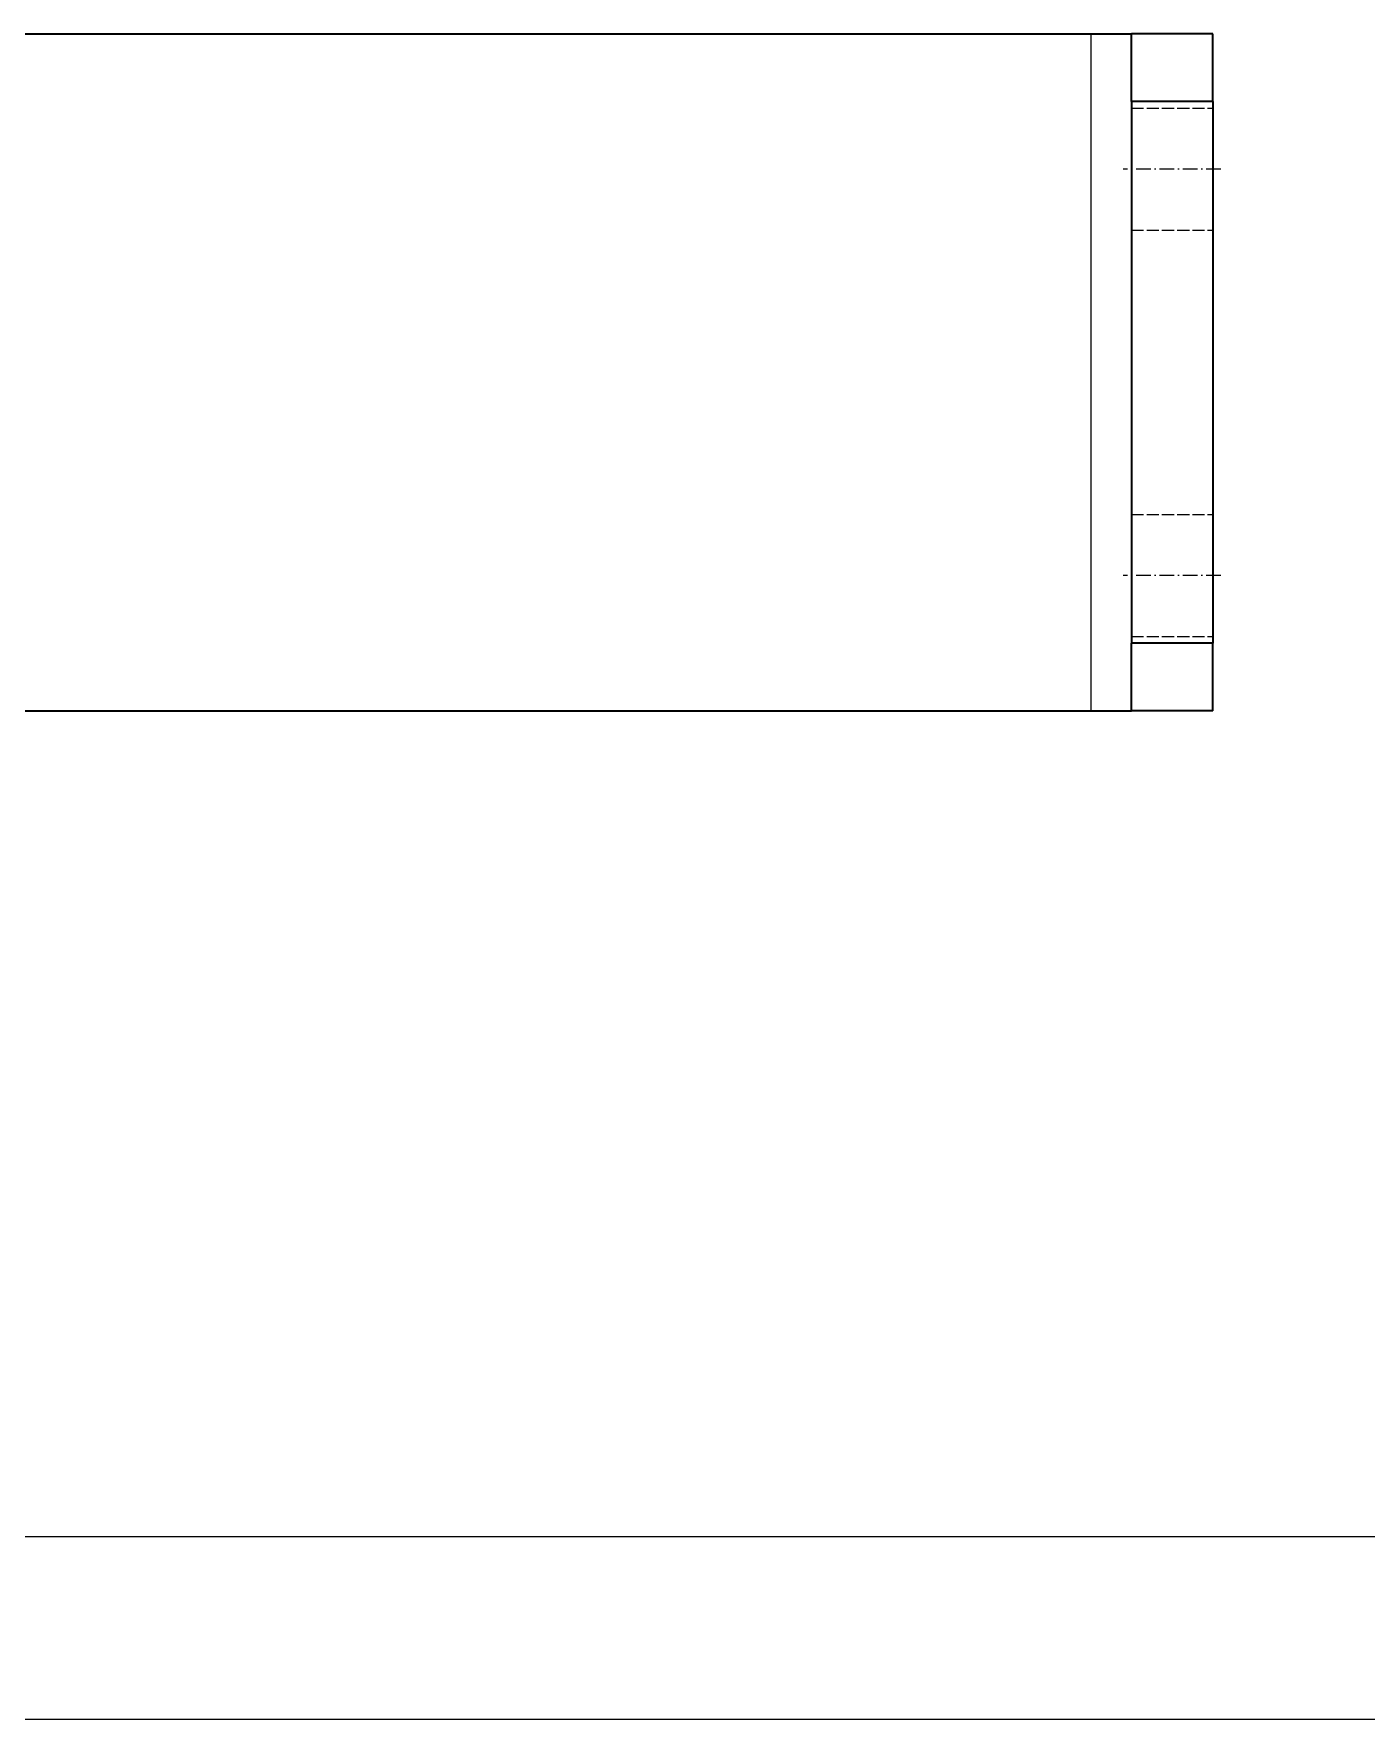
# Model space of a CAD drawing. Header units: millimetres. Extents: x 1333 to 38145, y -42879 to -3789.
# Drawn here: x 20534.8 to 20633.1, y -4435.8 to -4311.3 of the extents above; entities that cross this region are included whole.
import ezdxf

# ---------------------------------------------------------------- set-up
doc = ezdxf.new("R2010")
doc.units = ezdxf.units.MM
doc.header["$LTSCALE"] = 0.5
for name, pattern in [('AM_ISO02W050x2', [3.75, 3, -0.75]), ('AM_ISO08W050x2', [9, 6, -0.75, 1.5, -0.75]), ('DASHDOT', [18.5, 12, -3, 0.5, -3]), ('DASHED', [15, 12, -3])]:
    doc.linetypes.add(name, pattern=pattern)
for name, color, linetype, lineweight in [('中心线', 2, 'AM_ISO08W050x2', 18), ('图框', 7, 'Continuous', 18), ('粗实线', 7, 'Continuous', 35), ('虚线', 1, 'AM_ISO02W050x2', 18)]:
    doc.layers.add(name, color=color, linetype=linetype, lineweight=lineweight)
doc.layers.add('打印-禁用', color=7, linetype='Continuous', lineweight=15, plot=False)

# ---------------------------------------------------------------- blocks, each defined once
blk = doc.blocks.new('GZDEH零件A3图框V01版')
at = {"layer": '图框', "linetype": 'Continuous'}
blk.add_line((2882.49, -1832.96), (3272.49, -1832.96), dxfattribs=at)
at = {"layer": '打印-禁用', "linetype": 'Continuous'}
blk.add_line((2857.49, -1846.46), (3277.49, -1846.46), dxfattribs=at)
blk = doc.blocks.new('DEH A3')
at = {"layer": '图框'}
blk.add_blockref('GZDEH零件A3图框V01版', (-2857.49, 1846.46), dxfattribs=at)

msp = doc.modelspace()

# ---------------------------------------------------------------- linework, layer by layer
at = {"color": 7, "lineweight": 13}
msp.add_line((20612.811, -4311.311), (20612.811, -4361.311), dxfattribs=at)
at = {"layer": '中心线', "linetype": 'DASHDOT', "lineweight": 13, "ltscale": 0.180015}
for p, q in [((20622.411, -4321.311), (20615.211, -4321.311)), ((20622.411, -4351.311), (20615.211, -4351.311))]:
    msp.add_line(p, q, dxfattribs=at)
at = {"layer": '粗实线', "lineweight": 35}
for p, q in [((20529.223, -4311.311), (20612.811, -4311.311)), ((20615.811, -4316.311), (20615.811, -4356.311)), ((20621.811, -4316.311), (20621.811, -4356.311)), ((20529.223, -4361.311), (20612.811, -4361.311))]:
    msp.add_line(p, q, dxfattribs=at)
at = {"layer": '粗实线', "lineweight": 35, "ltscale": 0.075}
for p, q in [((20612.811, -4311.311), (20615.811, -4311.311)), ((20612.811, -4361.311), (20615.811, -4361.311))]:
    msp.add_line(p, q, dxfattribs=at)
at = {"layer": '粗实线', "lineweight": 35, "ltscale": 0.125}
for p, q in [((20615.811, -4316.311), (20615.811, -4311.311)), ((20621.811, -4316.311), (20621.811, -4311.311)), ((20615.811, -4361.311), (20615.811, -4356.311)), ((20621.811, -4361.311), (20621.811, -4356.311))]:
    msp.add_line(p, q, dxfattribs=at)
at = {"layer": '粗实线', "lineweight": 35, "ltscale": 0.15}
for p, q in [((20621.811, -4311.311), (20615.811, -4311.311)), ((20621.811, -4316.311), (20615.811, -4316.311)), ((20621.811, -4356.311), (20615.811, -4356.311)), ((20621.811, -4361.311), (20615.811, -4361.311))]:
    msp.add_line(p, q, dxfattribs=at)
at = {"layer": '虚线', "linetype": 'DASHED', "lineweight": 13}
msp.add_line((20612.811, -4311.311), (20612.811, -4361.311), dxfattribs=at)
at = {"layer": '虚线', "linetype": 'DASHED', "lineweight": 13, "ltscale": 0.15}
for p, q in [((20615.811, -4316.811), (20621.811, -4316.811)), ((20615.811, -4325.811), (20621.811, -4325.811)), ((20615.811, -4346.811), (20621.811, -4346.811)), ((20615.811, -4355.811), (20621.811, -4355.811))]:
    msp.add_line(p, q, dxfattribs=at)

# ---------------------------------------------------------------- block references
at = {"layer": '图框'}
msp.add_blockref('DEH A3', (20401.008, -4435.764), dxfattribs=at)

doc.saveas('drawing.dxf')
